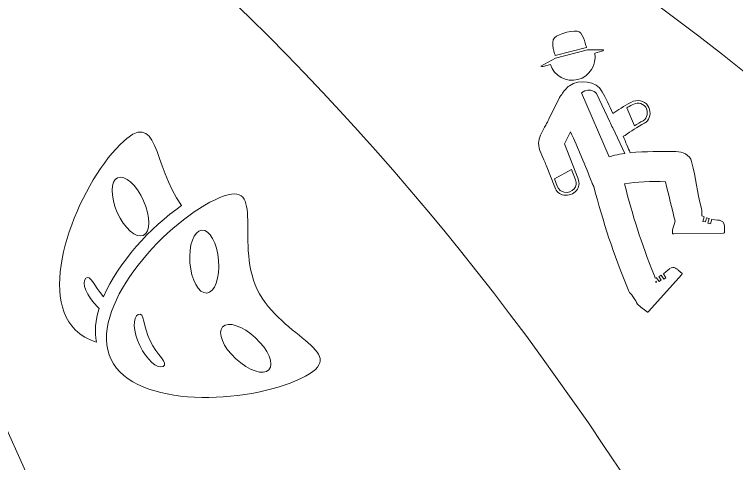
# Model space of a CAD drawing. Header units: inches. Extents: x 147 to 457, y -536 to -220.
# Drawn here: x 359.3 to 393.51, y -310.66 to -289.35 of the extents above; entities that cross this region are included whole.
import ezdxf

# ---------------------------------------------------------------- set-up
doc = ezdxf.new("R2010")
doc.units = ezdxf.units.IN
doc.header["$MEASUREMENT"] = 0
doc.layers.add('Layer 1', color=7, linetype='Continuous')

# ---------------------------------------------------------------- blocks, each defined once
blk = doc.blocks.new('block 5')
at = {"layer": 'Layer 1', "lineweight": 0}
for points in [[(303.59, -260.414), (238.257, -260.414), (183.057, -303.759), (165.153, -363.258), (165.153, -363.258), (442.028, -363.258), (442.028, -363.258), (424.123, -303.759), (368.923, -260.414), (303.59, -260.414)], [(303.59, -260.414), (253.373, -260.414), (210.944, -303.759), (197.185, -363.258), (197.185, -363.258), (409.998, -363.258), (409.998, -363.258), (396.235, -303.759), (353.809, -260.414), (303.59, -260.414)], [(303.59, -260.414), (270.146, -260.414), (241.89, -303.759), (232.725, -363.258), (232.725, -363.258), (374.457, -363.258), (374.457, -363.258), (365.291, -303.759), (337.035, -260.414), (303.59, -260.414)]]:
    blk.add_open_spline(points, degree=3, knots=[0, 0, 0, 0, 1, 1, 1, 2, 2, 2, 3, 3, 3, 3], dxfattribs=at)
blk = doc.blocks.new('block 40')
at = {"layer": 'Layer 1', "lineweight": 0}
blk.add_open_spline([(388.482, -302.745), (388.482, -302.745), (388.487, -302.749), (388.487, -302.749), (388.487, -302.749), (388.488, -302.751), (388.488, -302.751), (388.488, -302.751), (388.488, -302.751), (388.488, -302.751), (388.494, -302.754), (388.488, -302.751), (388.482, -302.745)], degree=3, knots=[0, 0, 0, 0, 1, 1, 1, 2, 2, 2, 3, 3, 3, 4, 4, 4, 4], dxfattribs=at)
blk = doc.blocks.new('block 39')
at = {"layer": 'Layer 1'}
blk.add_blockref('block 40', (0, 0), dxfattribs=at)
blk = doc.blocks.new('block 42')
at = {"layer": 'Layer 1', "lineweight": 0}
for points, knots in [([(388.503, -293.524), (388.167, -293.705), (387.895, -293.876), (387.657, -294.052), (387.479, -293.668), (387.307, -293.305), (387.153, -293.019), (386.868, -292.481), (386.063, -292.418), (385.603, -292.732), (385.435, -292.847), (385.316, -292.99), (385.242, -293.146), (385.225, -293.161), (385.211, -293.173), (385.196, -293.189), (385.165, -293.228), (385.135, -293.272), (385.11, -293.321), (385.11, -293.321), (384.625, -294.319), (384.625, -294.319), (384.58, -294.411), (384.528, -294.504), (384.471, -294.605), (384.33, -294.851), (384.187, -295.104), (384.143, -295.359), (384.096, -295.634), (384.255, -295.976), (384.383, -296.25), (384.425, -296.339), (384.464, -296.423), (384.491, -296.496), (384.491, -296.496), (384.897, -297.551), (384.897, -297.551), (384.975, -297.752), (385.13, -297.884), (385.333, -297.917), (385.55, -297.954), (385.79, -297.868), (385.928, -297.703), (386.057, -297.55), (386.085, -297.355), (386.007, -297.154), (386.007, -297.154), (385.367, -295.49), (385.367, -295.49), (385.367, -295.49), (385.643, -294.923), (385.643, -294.923), (386.017, -295.703), (386.345, -296.504), (386.65, -297.314), (386.681, -297.394), (386.715, -297.459), (386.751, -297.517), (387.214, -299.24), (387.664, -300.675), (388.375, -302.402), (388.396, -302.454), (388.422, -302.501), (388.448, -302.542), (388.448, -302.542), (388.439, -302.551), (388.439, -302.551), (388.439, -302.551), (388.455, -302.563), (388.484, -302.59), (388.504, -302.614), (388.522, -302.637), (388.545, -302.657), (388.61, -302.736), (388.705, -302.87), (388.817, -303.097), (389.021, -303.285), (389.154, -303.355), (389.154, -303.355), (389.154, -303.355), (389.154, -303.354), (389.154, -303.354), (389.156, -303.354), (389.158, -303.357), (389.158, -303.357), (389.158, -303.357), (389.297, -303.471), (389.297, -303.471), (389.297, -303.471), (389.322, -303.466), (389.34, -303.445), (389.34, -303.445), (390.915, -301.683), (390.915, -301.683), (390.934, -301.664), (390.94, -301.642), (390.933, -301.635), (390.933, -301.635), (390.748, -301.477), (390.748, -301.477), (390.748, -301.475), (390.744, -301.475), (390.743, -301.475), (390.743, -301.475), (390.745, -301.473), (390.745, -301.473), (390.745, -301.473), (390.552, -301.25), (390.345, -301.41), (390.345, -301.41), (390.227, -301.524), (390.047, -301.649), (390.047, -301.649), (390.169, -301.843), (390.169, -301.843), (390.169, -301.843), (390.062, -301.914), (390.062, -301.914), (390.062, -301.914), (389.939, -301.719), (389.939, -301.719), (389.906, -301.74), (389.87, -301.76), (389.835, -301.78), (389.835, -301.78), (389.948, -301.955), (389.948, -301.955), (389.948, -301.955), (389.841, -302.026), (389.841, -302.026), (389.841, -302.026), (389.722, -301.838), (389.722, -301.838), (389.703, -301.847), (389.684, -301.855), (389.664, -301.862), (389.654, -301.824), (389.642, -301.785), (389.625, -301.744), (388.966, -300.144), (388.603, -298.911), (388.203, -297.392), (388.208, -297.392), (388.213, -297.39), (388.22, -297.39), (388.763, -297.269), (389.476, -297.274), (390.143, -297.285), (390.298, -297.911), (390.453, -298.539), (390.608, -299.164), (390.608, -299.164), (390.477, -299.567), (390.477, -299.567), (390.477, -299.567), (390.479, -299.567), (390.479, -299.567), (390.478, -299.568), (390.478, -299.571), (390.478, -299.571), (390.478, -299.571), (390.487, -299.75), (390.487, -299.75), (390.487, -299.75), (390.511, -299.766), (390.537, -299.765), (390.537, -299.765), (392.901, -299.722), (392.901, -299.722), (392.928, -299.722), (392.948, -299.712), (392.948, -299.702), (392.948, -299.702), (392.939, -299.457), (392.939, -299.457), (392.939, -299.456), (392.936, -299.455), (392.936, -299.453), (392.936, -299.453), (392.939, -299.453), (392.939, -299.453), (392.939, -299.453), (392.972, -299.161), (392.713, -299.115), (392.713, -299.115), (392.551, -299.107), (392.337, -299.06), (392.337, -299.06), (392.276, -299.281), (392.276, -299.281), (392.276, -299.281), (392.152, -299.251), (392.152, -299.251), (392.152, -299.251), (392.213, -299.029), (392.213, -299.029), (392.173, -299.019), (392.136, -299.007), (392.097, -298.994), (392.097, -298.994), (392.045, -299.194), (392.045, -299.194), (392.045, -299.194), (391.918, -299.165), (391.918, -299.165), (391.918, -299.165), (391.975, -298.95), (391.975, -298.95), (391.94, -298.935), (391.905, -298.92), (391.869, -298.902), (391.869, -298.902), (391.868, -298.908), (391.868, -298.908), (391.884, -298.797), (391.878, -298.68), (391.849, -298.563), (391.639, -297.714), (391.597, -297.179), (391.385, -296.333), (391.303, -296.002), (390.946, -295.855), (390.644, -295.855), (389.931, -295.855), (389.195, -295.837), (388.478, -295.912), (388.381, -295.685), (388.265, -295.415), (388.139, -295.123), (388.174, -295.123), (388.211, -295.111), (388.242, -295.088), (388.495, -294.89), (388.786, -294.705), (389.158, -294.505), (389.209, -294.477), (389.253, -294.441), (389.291, -294.397), (389.447, -294.21), (389.461, -293.89), (389.317, -293.681), (389.138, -293.422), (388.811, -293.359), (388.503, -293.524)], [0, 0, 0, 0, 1, 1, 1, 2, 2, 2, 3, 3, 3, 4, 4, 4, 5, 5, 5, 6, 6, 6, 7, 7, 7, 8, 8, 8, 9, 9, 9, 10, 10, 10, 11, 11, 11, 12, 12, 12, 13, 13, 13, 14, 14, 14, 15, 15, 15, 16, 16, 16, 17, 17, 17, 18, 18, 18, 19, 19, 19, 20, 20, 20, 21, 21, 21, 22, 22, 22, 23, 23, 23, 24, 24, 24, 25, 25, 25, 26, 26, 26, 27, 27, 27, 28, 28, 28, 29, 29, 29, 30, 30, 30, 31, 31, 31, 32, 32, 32, 33, 33, 33, 34, 34, 34, 35, 35, 35, 36, 36, 36, 37, 37, 37, 38, 38, 38, 39, 39, 39, 40, 40, 40, 41, 41, 41, 42, 42, 42, 43, 43, 43, 44, 44, 44, 45, 45, 45, 46, 46, 46, 47, 47, 47, 48, 48, 48, 49, 49, 49, 50, 50, 50, 51, 51, 51, 52, 52, 52, 53, 53, 53, 54, 54, 54, 55, 55, 55, 56, 56, 56, 57, 57, 57, 58, 58, 58, 59, 59, 59, 60, 60, 60, 61, 61, 61, 62, 62, 62, 63, 63, 63, 64, 64, 64, 65, 65, 65, 66, 66, 66, 67, 67, 67, 68, 68, 68, 69, 69, 69, 70, 70, 70, 71, 71, 71, 72, 72, 72, 73, 73, 73, 74, 74, 74, 75, 75, 75, 76, 76, 76, 77, 77, 77, 78, 78, 78, 79, 79, 79, 80, 80, 80, 81, 81, 81, 81]), ([(387.652, -294.73), (387.652, -294.73), (388.227, -295.944), (388.227, -295.944), (388.227, -295.944), (388.209, -295.948), (388.209, -295.948), (388.05, -295.97), (387.893, -295.996), (387.737, -296.03), (387.668, -296.045), (387.607, -296.068), (387.556, -296.094), (387.556, -296.094), (387.48, -296.111), (387.48, -296.111), (387.48, -296.111), (386.16, -293.062), (386.16, -293.062), (386.633, -292.773), (386.876, -293.096), (386.876, -293.096), (386.876, -293.096), (387.516, -294.443), (387.516, -294.443), (387.544, -294.537), (387.594, -294.637), (387.652, -294.73)], [0, 0, 0, 0, 1, 1, 1, 2, 2, 2, 3, 3, 3, 4, 4, 4, 5, 5, 5, 6, 6, 6, 7, 7, 7, 8, 8, 8, 9, 9, 9, 9]), ([(389.208, -293.757), (389.342, -293.952), (389.291, -294.285), (389.095, -294.39), (388.942, -294.473), (388.806, -294.553), (388.676, -294.631), (388.676, -294.631), (388.308, -293.784), (388.308, -293.784), (388.388, -293.737), (388.474, -293.689), (388.565, -293.64), (388.755, -293.539), (389.035, -293.507), (389.208, -293.757)], [0, 0, 0, 0, 1, 1, 1, 2, 2, 2, 3, 3, 3, 4, 4, 4, 5, 5, 5, 5]), ([(385.887, -297.2), (385.945, -297.356), (385.925, -297.504), (385.828, -297.619), (385.717, -297.75), (385.525, -297.817), (385.353, -297.788), (385.199, -297.762), (385.08, -297.661), (385.019, -297.502), (385.019, -297.502), (384.882, -297.144), (384.882, -297.144), (384.882, -297.144), (385.698, -296.714), (385.698, -296.714), (385.698, -296.714), (385.887, -297.2), (385.887, -297.2)], [0, 0, 0, 0, 1, 1, 1, 2, 2, 2, 3, 3, 3, 4, 4, 4, 5, 5, 5, 6, 6, 6, 6]), ([(389.714, -302.042), (389.714, -302.042), (389.687, -302.059), (389.687, -302.059), (389.688, -302.039), (389.687, -302.019), (389.687, -301.998), (389.687, -301.998), (389.714, -302.042), (389.714, -302.042)], [0, 0, 0, 0, 1, 1, 1, 2, 2, 2, 3, 3, 3, 3])]:
    blk.add_open_spline(points, degree=3, knots=knots, dxfattribs=at)
blk = doc.blocks.new('block 41')
at = {"layer": 'Layer 1'}
blk.add_blockref('block 42', (0, 0), dxfattribs=at)
blk = doc.blocks.new('block 44')
at = {"layer": 'Layer 1', "lineweight": 0}
blk.add_open_spline([(386.059, -290.181), (385.863, -290.066), (385.074, -290.249), (384.882, -290.462), (384.691, -290.675), (384.924, -291.302), (384.924, -291.302), (384.924, -291.302), (386.407, -290.92), (386.407, -290.92), (386.407, -290.92), (386.255, -290.298), (386.059, -290.181)], degree=3, knots=[0, 0, 0, 0, 1, 1, 1, 2, 2, 2, 3, 3, 3, 4, 4, 4, 4], dxfattribs=at)
blk = doc.blocks.new('block 43')
at = {"layer": 'Layer 1'}
blk.add_blockref('block 44', (0, 0), dxfattribs=at)
blk = doc.blocks.new('block 46')
at = {"layer": 'Layer 1', "lineweight": 0}
blk.add_open_spline([(386.451, -291.035), (386.451, -291.035), (384.93, -291.427), (384.93, -291.427), (384.93, -291.427), (384.239, -291.797), (384.239, -291.797), (384.246, -291.822), (384.293, -291.833), (384.344, -291.82), (384.344, -291.82), (384.695, -291.73), (384.695, -291.73), (384.874, -292.268), (385.44, -292.584), (385.998, -292.44), (386.555, -292.296), (386.898, -291.746), (386.793, -291.19), (386.793, -291.19), (387.13, -291.101), (387.13, -291.101), (387.182, -291.089), (387.219, -291.057), (387.211, -291.032), (387.211, -291.032), (386.451, -291.035), (386.451, -291.035)], degree=3, knots=[0, 0, 0, 0, 1, 1, 1, 2, 2, 2, 3, 3, 3, 4, 4, 4, 5, 5, 5, 6, 6, 6, 7, 7, 7, 8, 8, 8, 9, 9, 9, 9], dxfattribs=at)
blk = doc.blocks.new('block 45')
at = {"layer": 'Layer 1'}
blk.add_blockref('block 46', (0, 0), dxfattribs=at)
blk = doc.blocks.new('block 38')
at = {"layer": 'Layer 1'}
for name in ['block 43', 'block 45', 'block 41', 'block 39']:
    blk.add_blockref(name, (0, 0), dxfattribs=at)
blk = doc.blocks.new('block 71')
at = {"layer": 'Layer 1', "lineweight": 0}
for points, knots in [([(363.312, -303.296), (363.291, -303.275), (363.266, -303.256), (363.246, -303.236), (362.712, -302.701), (362.459, -302.088), (362.684, -301.864), (362.89, -301.658), (363.065, -302.23), (363.517, -302.739), (364.209, -301.13), (365.743, -299.448), (367.219, -298.416), (365.842, -296.52), (366.155, -293.674), (364.308, -295.522), (362.302, -297.528), (360.337, -302.47), (362.175, -304.308), (362.451, -304.584), (362.798, -304.773), (363.196, -304.889), (363.088, -304.4), (363.141, -303.858), (363.312, -303.296)], [0, 0, 0, 0, 1, 1, 1, 2, 2, 2, 3, 3, 3, 4, 4, 4, 5, 5, 5, 6, 6, 6, 7, 7, 7, 8, 8, 8, 8]), ([(370.808, -302.395), (369.686, -300.053), (371.364, -296.914), (368.809, -298.138), (366.25, -299.363), (362.755, -303.372), (363.878, -305.715), (365.001, -308.058), (370.312, -307.848), (372.871, -306.623), (375.429, -305.397), (371.931, -304.739), (370.808, -302.395)], [0, 0, 0, 0, 1, 1, 1, 2, 2, 2, 3, 3, 3, 4, 4, 4, 4]), ([(364.175, -298.739), (363.841, -297.984), (363.848, -297.248), (364.191, -297.095), (364.537, -296.942), (365.087, -297.431), (365.424, -298.186), (365.758, -298.942), (365.75, -299.679), (365.406, -299.832), (365.062, -299.985), (364.511, -299.496), (364.175, -298.739)], [0, 0, 0, 0, 1, 1, 1, 2, 2, 2, 3, 3, 3, 4, 4, 4, 4]), ([(368.177, -299.583), (368.553, -299.554), (368.909, -300.197), (368.975, -301.021), (369.04, -301.846), (368.788, -302.537), (368.413, -302.568), (368.037, -302.597), (367.68, -301.953), (367.614, -301.128), (367.551, -300.305), (367.803, -299.612), (368.177, -299.583)], [0, 0, 0, 0, 1, 1, 1, 2, 2, 2, 3, 3, 3, 4, 4, 4, 4]), ([(366.351, -306.046), (366.066, -306.183), (365.569, -305.741), (365.242, -305.059), (364.919, -304.379), (364.885, -303.715), (365.17, -303.58), (365.454, -303.443), (365.398, -304.149), (365.725, -304.83), (366.052, -305.511), (366.635, -305.911), (366.351, -306.046)], [0, 0, 0, 0, 1, 1, 1, 2, 2, 2, 3, 3, 3, 4, 4, 4, 4]), ([(369.795, -305.688), (369.187, -305.126), (368.907, -304.445), (369.165, -304.169), (369.421, -303.893), (370.12, -304.127), (370.725, -304.69), (371.328, -305.252), (371.612, -305.933), (371.355, -306.208), (371.1, -306.485), (370.398, -306.252), (369.795, -305.688)], [0, 0, 0, 0, 1, 1, 1, 2, 2, 2, 3, 3, 3, 4, 4, 4, 4])]:
    blk.add_open_spline(points, degree=3, knots=knots, dxfattribs=at)
blk = doc.blocks.new('block 70')
at = {"layer": 'Layer 1'}
blk.add_blockref('block 71', (0, 0), dxfattribs=at)
blk = doc.blocks.new('block 3')
at = {"layer": 'Layer 1'}
for name in ['block 5', 'block 38', 'block 70']:
    blk.add_blockref(name, (0, 0), dxfattribs=at)
blk = doc.blocks.new('block 2')
at = {"layer": 'Layer 1'}
blk.add_blockref('block 3', (0, 0), dxfattribs=at)

msp = doc.modelspace()

# ---------------------------------------------------------------- block references
at = {"layer": 'Layer 1'}
msp.add_blockref('block 2', (0, 0), dxfattribs=at)

doc.saveas('drawing.dxf')
